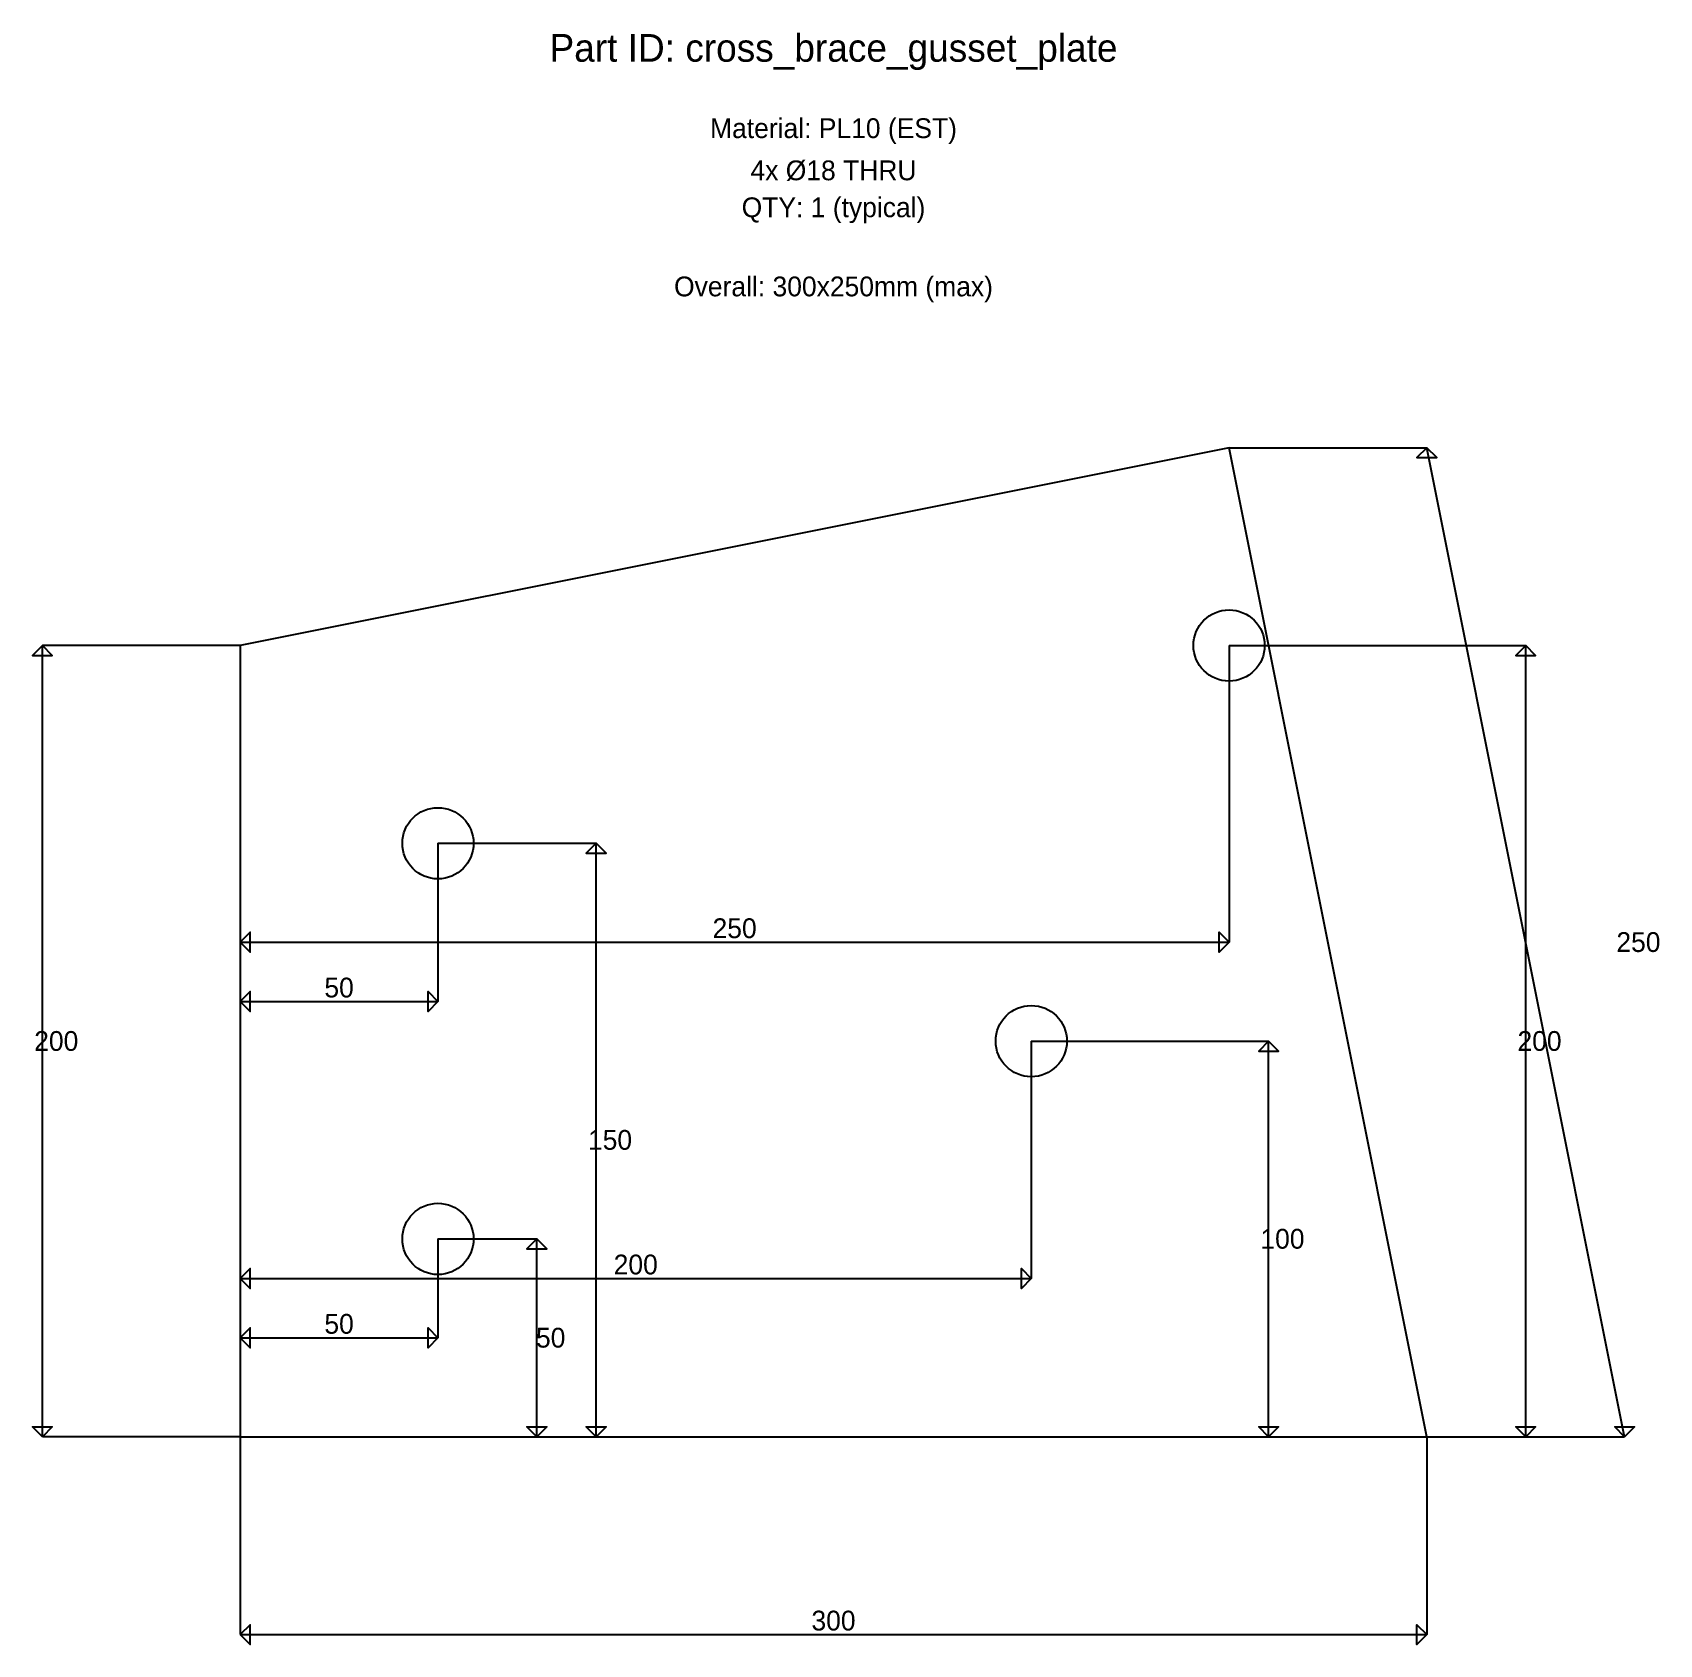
# Model space of a CAD drawing. Header units: millimetres. Extents: x -52 to 359, y -52 to 355.
import ezdxf

# ---------------------------------------------------------------- set-up
doc = ezdxf.new("R2010")
doc.units = ezdxf.units.MM
for name, color, linetype in [('ANNOTATION', 1, 'Continuous'), ('DIMENSION', 3, 'Continuous'), ('GEOMETRY', 7, 'Continuous')]:
    doc.layers.add(name, color=color, linetype=linetype)

msp = doc.modelspace()

# ---------------------------------------------------------------- linework, layer by layer
at = {"layer": 'DIMENSION'}
for p, q in [((250, 250), (300, 250)), ((350, 0), (300, 250)), ((0, 200), (-50, 200)), ((-50, 0), (-50, 200)), ((0, 200), (0, 125)), ((250, 200), (250, 125)), ((250, 200), (325, 200)), ((325, 0), (325, 200)), ((0, 150), (0, 110)), ((50, 150), (50, 110)), ((50, 150), (90, 150)), ((90, 0), (90, 150)), ((0, 125), (250, 125)), ((0, 110), (50, 110)), ((0, 100), (0, 40)), ((200, 100), (200, 40)), ((200, 100), (260, 100)), ((260, 0), (260, 100)), ((0, 50), (0, 25)), ((50, 50), (50, 25)), ((50, 50), (75, 50)), ((75, 0), (75, 50)), ((0, 40), (200, 40)), ((0, 25), (50, 25)), ((0, 0), (-50, 0)), ((0, 0), (0, -50)), ((50, 0), (75, 0)), ((50, 0), (90, 0)), ((200, 0), (260, 0)), ((250, 0), (325, 0)), ((300, 0), (300, -50)), ((300, 0), (350, 0)), ((0, -50), (300, -50))]:
    msp.add_line(p, q, dxfattribs=at)
for points in [[(300, 250), (297.5, 247.5), (302.5, 247.5), (300, 250)], [(-50, 200), (-52.5, 197.5), (-47.5, 197.5), (-50, 200)], [(325, 200), (322.5, 197.5), (327.5, 197.5), (325, 200)], [(90, 150), (87.5, 147.5), (92.5, 147.5), (90, 150)], [(0, 125), (2.5, 122.5), (2.5, 127.5), (0, 125)], [(250, 125), (247.5, 122.5), (247.5, 127.5), (250, 125)], [(0, 110), (2.5, 107.5), (2.5, 112.5), (0, 110)], [(50, 110), (47.5, 107.5), (47.5, 112.5), (50, 110)], [(260, 100), (257.5, 97.5), (262.5, 97.5), (260, 100)], [(75, 50), (72.5, 47.5), (77.5, 47.5), (75, 50)], [(0, 40), (2.5, 37.5), (2.5, 42.5), (0, 40)], [(200, 40), (197.5, 37.5), (197.5, 42.5), (200, 40)], [(0, 25), (2.5, 22.5), (2.5, 27.5), (0, 25)], [(50, 25), (47.5, 22.5), (47.5, 27.5), (50, 25)], [(-50, 0), (-52.5, 2.5), (-47.5, 2.5), (-50, 0)], [(75, 0), (72.5, 2.5), (77.5, 2.5), (75, 0)], [(90, 0), (87.5, 2.5), (92.5, 2.5), (90, 0)], [(260, 0), (257.5, 2.5), (262.5, 2.5), (260, 0)], [(325, 0), (322.5, 2.5), (327.5, 2.5), (325, 0)], [(350, 0), (347.5, 2.5), (352.5, 2.5), (350, 0)], [(0, -50), (2.5, -52.5), (2.5, -47.5), (0, -50)], [(300, -50), (297.5, -52.5), (297.5, -47.5), (300, -50)]]:
    msp.add_lwpolyline(points, close=True, dxfattribs=at)
at = {"layer": 'GEOMETRY'}
msp.add_lwpolyline([(0, 0), (300, 0), (250, 250), (0, 200)], close=True, dxfattribs=at)
for centre in [(250, 200), (50, 150), (200, 100), (50, 50)]:
    msp.add_circle(centre, 9, dxfattribs=at)

# ---------------------------------------------------------------- texts
at = {"layer": 'ANNOTATION', "attachment_point": 5}
for s, insert, char_height in [('Part ID: cross_brace_gusset_plate', (150, 350), 7), ('Material: PL10 (EST)', (150, 330), 5), ('4x Ø18 THRU', (150, 320), 5), ('QTY: 1 (typical)', (150, 310), 5), ('Overall: 300x250mm (max)', (150, 290), 5), ('250', (125, 128.5), 5), ('250', (353.5, 125), 5), ('50', (25, 113.5), 5), ('200', (-46.5, 100), 5), ('200', (328.5, 100), 5), ('150', (93.5, 75), 5), ('100', (263.5, 50), 5), ('200', (100, 43.5), 5), ('50', (25, 28.5), 5), ('50', (78.5, 25), 5), ('300', (150, -46.5), 5)]:
    msp.add_mtext(s, dxfattribs=dict(at, insert=insert, char_height=char_height))

doc.saveas('drawing.dxf')
